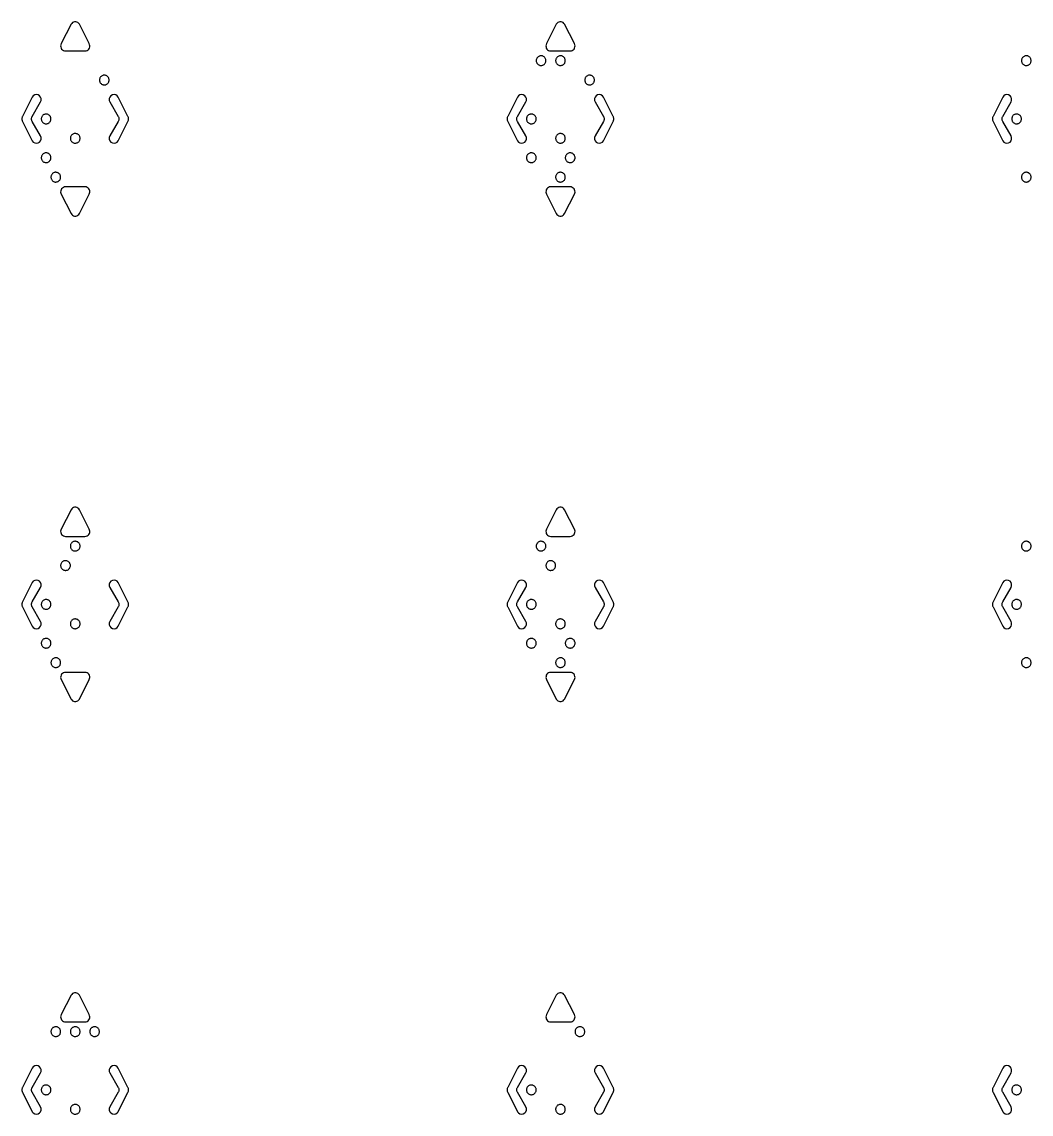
# Model space of a CAD drawing. Header units: metres. Extents: x 45 to 505, y 40 to 510.
# Drawn here: x 294.5 to 398.5, y 397.5 to 510 of the extents above; entities that cross this region are included whole.
import ezdxf

# ---------------------------------------------------------------- set-up
doc = ezdxf.new("R2010")
doc.units = ezdxf.units.M

msp = doc.modelspace()

# ---------------------------------------------------------------- linework, layer by layer
for points in [[(300.43, 509.75), (300.36, 509.84), (300.27, 509.92), (300.17, 509.97), (300.06, 510), (299.94, 510), (299.83, 509.97), (299.73, 509.92), (299.64, 509.84), (299.57, 509.75), (298.57, 507.75), (298.52, 507.64), (298.5, 507.53), (298.51, 507.41), (298.54, 507.3), (298.6, 507.2), (298.68, 507.12), (298.78, 507.05), (298.88, 507.01), (299, 507), (301, 507), (301.12, 507.01), (301.22, 507.05), (301.32, 507.12), (301.4, 507.2), (301.46, 507.3), (301.49, 507.41), (301.5, 507.53), (301.48, 507.64), (301.43, 507.75)], [(350.43, 509.75), (350.36, 509.84), (350.27, 509.92), (350.17, 509.97), (350.06, 510), (349.94, 510), (349.83, 509.97), (349.73, 509.92), (349.64, 509.84), (349.57, 509.75), (348.57, 507.75), (348.52, 507.64), (348.5, 507.53), (348.51, 507.41), (348.54, 507.3), (348.6, 507.2), (348.68, 507.12), (348.78, 507.05), (348.88, 507.01), (349, 507), (351, 507), (351.12, 507.01), (351.22, 507.05), (351.32, 507.12), (351.4, 507.2), (351.46, 507.3), (351.49, 507.41), (351.5, 507.53), (351.48, 507.64), (351.43, 507.75)], [(348.5, 506), (348.5, 506.06), (348.48, 506.13), (348.46, 506.19), (348.44, 506.25), (348.4, 506.3), (348.36, 506.35), (348.31, 506.39), (348.26, 506.43), (348.2, 506.46), (348.14, 506.48), (348.08, 506.49), (348.02, 506.5), (347.95, 506.5), (347.89, 506.49), (347.83, 506.47), (347.77, 506.44), (347.71, 506.41), (347.66, 506.37), (347.62, 506.32), (347.58, 506.27), (347.55, 506.22), (347.53, 506.16), (347.51, 506.1), (347.5, 506.03), (347.5, 505.97), (347.51, 505.9), (347.53, 505.84), (347.55, 505.78), (347.58, 505.73), (347.62, 505.68), (347.66, 505.63), (347.71, 505.59), (347.77, 505.56), (347.83, 505.53), (347.89, 505.51), (347.95, 505.5), (348.02, 505.5), (348.08, 505.51), (348.14, 505.52), (348.2, 505.54), (348.26, 505.57), (348.31, 505.61), (348.36, 505.65), (348.4, 505.7), (348.44, 505.75), (348.46, 505.81), (348.48, 505.87), (348.5, 505.94), (348.5, 506)], [(350.5, 506), (350.5, 506.06), (350.48, 506.13), (350.46, 506.19), (350.44, 506.25), (350.4, 506.3), (350.36, 506.35), (350.31, 506.39), (350.26, 506.43), (350.2, 506.46), (350.14, 506.48), (350.08, 506.49), (350.02, 506.5), (349.95, 506.5), (349.89, 506.49), (349.83, 506.47), (349.77, 506.44), (349.71, 506.41), (349.66, 506.37), (349.62, 506.32), (349.58, 506.27), (349.55, 506.22), (349.53, 506.16), (349.51, 506.1), (349.5, 506.03), (349.5, 505.97), (349.51, 505.9), (349.53, 505.84), (349.55, 505.78), (349.58, 505.73), (349.62, 505.68), (349.66, 505.63), (349.71, 505.59), (349.77, 505.56), (349.83, 505.53), (349.89, 505.51), (349.95, 505.5), (350.02, 505.5), (350.08, 505.51), (350.14, 505.52), (350.2, 505.54), (350.26, 505.57), (350.31, 505.61), (350.36, 505.65), (350.4, 505.7), (350.44, 505.75), (350.46, 505.81), (350.48, 505.87), (350.5, 505.94), (350.5, 506)], [(398.5, 506), (398.5, 506.06), (398.48, 506.13), (398.46, 506.19), (398.44, 506.25), (398.4, 506.3), (398.36, 506.35), (398.31, 506.39), (398.26, 506.43), (398.2, 506.46), (398.14, 506.48), (398.08, 506.49), (398.02, 506.5), (397.95, 506.5), (397.89, 506.49), (397.83, 506.47), (397.77, 506.44), (397.71, 506.41), (397.66, 506.37), (397.62, 506.32), (397.58, 506.27), (397.55, 506.22), (397.53, 506.16), (397.51, 506.1), (397.5, 506.03), (397.5, 505.97), (397.51, 505.9), (397.53, 505.84), (397.55, 505.78), (397.58, 505.73), (397.62, 505.68), (397.66, 505.63), (397.71, 505.59), (397.77, 505.56), (397.83, 505.53), (397.89, 505.51), (397.95, 505.5), (398.02, 505.5), (398.08, 505.51), (398.14, 505.52), (398.2, 505.54), (398.26, 505.57), (398.31, 505.61), (398.36, 505.65), (398.4, 505.7), (398.44, 505.75), (398.46, 505.81), (398.48, 505.87), (398.5, 505.94), (398.5, 506)], [(303.5, 504), (303.5, 504.06), (303.48, 504.13), (303.46, 504.19), (303.44, 504.25), (303.4, 504.3), (303.36, 504.35), (303.31, 504.39), (303.26, 504.43), (303.2, 504.46), (303.14, 504.48), (303.08, 504.49), (303.02, 504.5), (302.95, 504.5), (302.89, 504.49), (302.83, 504.47), (302.77, 504.44), (302.71, 504.41), (302.66, 504.37), (302.62, 504.32), (302.58, 504.27), (302.55, 504.22), (302.53, 504.16), (302.51, 504.1), (302.5, 504.03), (302.5, 503.97), (302.51, 503.9), (302.53, 503.84), (302.55, 503.78), (302.58, 503.73), (302.62, 503.68), (302.66, 503.63), (302.71, 503.59), (302.77, 503.56), (302.83, 503.53), (302.89, 503.51), (302.95, 503.5), (303.02, 503.5), (303.08, 503.51), (303.14, 503.52), (303.2, 503.54), (303.26, 503.57), (303.31, 503.61), (303.36, 503.65), (303.4, 503.7), (303.44, 503.75), (303.46, 503.81), (303.48, 503.87), (303.5, 503.94), (303.5, 504)], [(353.5, 504), (353.5, 504.06), (353.48, 504.13), (353.46, 504.19), (353.44, 504.25), (353.4, 504.3), (353.36, 504.35), (353.31, 504.39), (353.26, 504.43), (353.2, 504.46), (353.14, 504.48), (353.08, 504.49), (353.02, 504.5), (352.95, 504.5), (352.89, 504.49), (352.83, 504.47), (352.77, 504.44), (352.71, 504.41), (352.66, 504.37), (352.62, 504.32), (352.58, 504.27), (352.55, 504.22), (352.53, 504.16), (352.51, 504.1), (352.5, 504.03), (352.5, 503.97), (352.51, 503.9), (352.53, 503.84), (352.55, 503.78), (352.58, 503.73), (352.62, 503.68), (352.66, 503.63), (352.71, 503.59), (352.77, 503.56), (352.83, 503.53), (352.89, 503.51), (352.95, 503.5), (353.02, 503.5), (353.08, 503.51), (353.14, 503.52), (353.2, 503.54), (353.26, 503.57), (353.31, 503.61), (353.36, 503.65), (353.4, 503.7), (353.44, 503.75), (353.46, 503.81), (353.48, 503.87), (353.5, 503.94), (353.5, 504)], [(294.57, 500.25), (294.54, 500.2), (294.52, 500.14), (294.51, 500.09), (294.5, 500.03), (294.5, 499.97), (294.51, 499.91), (294.52, 499.86), (294.54, 499.8), (294.57, 499.75), (295.57, 497.75), (295.68, 497.62), (295.83, 497.53), (296, 497.5), (296.17, 497.53), (296.32, 497.62), (296.43, 497.75), (296.49, 497.91), (296.49, 498.09), (296.43, 498.25), (295.57, 499.75), (295.54, 499.8), (295.52, 499.86), (295.51, 499.91), (295.5, 499.97), (295.5, 500.03), (295.51, 500.09), (295.52, 500.14), (295.54, 500.2), (295.57, 500.25), (296.43, 501.75), (296.49, 501.91), (296.49, 502.09), (296.43, 502.25), (296.32, 502.38), (296.17, 502.47), (296, 502.5), (295.83, 502.47), (295.68, 502.38), (295.57, 502.25)], [(305.43, 499.75), (305.46, 499.8), (305.48, 499.86), (305.49, 499.91), (305.5, 499.97), (305.5, 500.03), (305.49, 500.09), (305.48, 500.14), (305.46, 500.2), (305.43, 500.25), (304.43, 502.25), (304.32, 502.38), (304.17, 502.47), (304, 502.5), (303.83, 502.47), (303.68, 502.38), (303.57, 502.25), (303.51, 502.09), (303.51, 501.91), (303.57, 501.75), (304.43, 500.25), (304.46, 500.2), (304.48, 500.14), (304.49, 500.09), (304.5, 500.03), (304.5, 499.97), (304.49, 499.91), (304.48, 499.86), (304.46, 499.8), (304.43, 499.75), (303.57, 498.25), (303.51, 498.09), (303.51, 497.91), (303.57, 497.75), (303.68, 497.62), (303.83, 497.53), (304, 497.5), (304.17, 497.53), (304.32, 497.62), (304.43, 497.75)], [(344.57, 500.25), (344.54, 500.2), (344.52, 500.14), (344.51, 500.09), (344.5, 500.03), (344.5, 499.97), (344.51, 499.91), (344.52, 499.86), (344.54, 499.8), (344.57, 499.75), (345.57, 497.75), (345.68, 497.62), (345.83, 497.53), (346, 497.5), (346.17, 497.53), (346.32, 497.62), (346.43, 497.75), (346.49, 497.91), (346.49, 498.09), (346.43, 498.25), (345.57, 499.75), (345.54, 499.8), (345.52, 499.86), (345.51, 499.91), (345.5, 499.97), (345.5, 500.03), (345.51, 500.09), (345.52, 500.14), (345.54, 500.2), (345.57, 500.25), (346.43, 501.75), (346.49, 501.91), (346.49, 502.09), (346.43, 502.25), (346.32, 502.38), (346.17, 502.47), (346, 502.5), (345.83, 502.47), (345.68, 502.38), (345.57, 502.25)], [(355.43, 499.75), (355.46, 499.8), (355.48, 499.86), (355.49, 499.91), (355.5, 499.97), (355.5, 500.03), (355.49, 500.09), (355.48, 500.14), (355.46, 500.2), (355.43, 500.25), (354.43, 502.25), (354.32, 502.38), (354.17, 502.47), (354, 502.5), (353.83, 502.47), (353.68, 502.38), (353.57, 502.25), (353.51, 502.09), (353.51, 501.91), (353.57, 501.75), (354.43, 500.25), (354.46, 500.2), (354.48, 500.14), (354.49, 500.09), (354.5, 500.03), (354.5, 499.97), (354.49, 499.91), (354.48, 499.86), (354.46, 499.8), (354.43, 499.75), (353.57, 498.25), (353.51, 498.09), (353.51, 497.91), (353.57, 497.75), (353.68, 497.62), (353.83, 497.53), (354, 497.5), (354.17, 497.53), (354.32, 497.62), (354.43, 497.75)], [(394.57, 500.25), (394.54, 500.2), (394.52, 500.14), (394.51, 500.09), (394.5, 500.03), (394.5, 499.97), (394.51, 499.91), (394.52, 499.86), (394.54, 499.8), (394.57, 499.75), (395.57, 497.75), (395.68, 497.62), (395.83, 497.53), (396, 497.5), (396.17, 497.53), (396.32, 497.62), (396.43, 497.75), (396.49, 497.91), (396.49, 498.09), (396.43, 498.25), (395.57, 499.75), (395.54, 499.8), (395.52, 499.86), (395.51, 499.91), (395.5, 499.97), (395.5, 500.03), (395.51, 500.09), (395.52, 500.14), (395.54, 500.2), (395.57, 500.25), (396.43, 501.75), (396.49, 501.91), (396.49, 502.09), (396.43, 502.25), (396.32, 502.38), (396.17, 502.47), (396, 502.5), (395.83, 502.47), (395.68, 502.38), (395.57, 502.25)], [(297.5, 500), (297.5, 500.06), (297.48, 500.13), (297.46, 500.19), (297.44, 500.25), (297.4, 500.3), (297.36, 500.35), (297.31, 500.39), (297.26, 500.43), (297.2, 500.46), (297.14, 500.48), (297.08, 500.49), (297.02, 500.5), (296.95, 500.5), (296.89, 500.49), (296.83, 500.47), (296.77, 500.44), (296.71, 500.41), (296.66, 500.37), (296.62, 500.32), (296.58, 500.27), (296.55, 500.22), (296.53, 500.16), (296.51, 500.1), (296.5, 500.03), (296.5, 499.97), (296.51, 499.9), (296.53, 499.84), (296.55, 499.78), (296.58, 499.73), (296.62, 499.68), (296.66, 499.63), (296.71, 499.59), (296.77, 499.56), (296.83, 499.53), (296.89, 499.51), (296.95, 499.5), (297.02, 499.5), (297.08, 499.51), (297.14, 499.52), (297.2, 499.54), (297.26, 499.57), (297.31, 499.61), (297.36, 499.65), (297.4, 499.7), (297.44, 499.75), (297.46, 499.81), (297.48, 499.87), (297.5, 499.94), (297.5, 500)], [(347.5, 500), (347.5, 500.06), (347.48, 500.13), (347.46, 500.19), (347.44, 500.25), (347.4, 500.3), (347.36, 500.35), (347.31, 500.39), (347.26, 500.43), (347.2, 500.46), (347.14, 500.48), (347.08, 500.49), (347.02, 500.5), (346.95, 500.5), (346.89, 500.49), (346.83, 500.47), (346.77, 500.44), (346.71, 500.41), (346.66, 500.37), (346.62, 500.32), (346.58, 500.27), (346.55, 500.22), (346.53, 500.16), (346.51, 500.1), (346.5, 500.03), (346.5, 499.97), (346.51, 499.9), (346.53, 499.84), (346.55, 499.78), (346.58, 499.73), (346.62, 499.68), (346.66, 499.63), (346.71, 499.59), (346.77, 499.56), (346.83, 499.53), (346.89, 499.51), (346.95, 499.5), (347.02, 499.5), (347.08, 499.51), (347.14, 499.52), (347.2, 499.54), (347.26, 499.57), (347.31, 499.61), (347.36, 499.65), (347.4, 499.7), (347.44, 499.75), (347.46, 499.81), (347.48, 499.87), (347.5, 499.94), (347.5, 500)], [(397.5, 500), (397.5, 500.06), (397.48, 500.13), (397.46, 500.19), (397.44, 500.25), (397.4, 500.3), (397.36, 500.35), (397.31, 500.39), (397.26, 500.43), (397.2, 500.46), (397.14, 500.48), (397.08, 500.49), (397.02, 500.5), (396.95, 500.5), (396.89, 500.49), (396.83, 500.47), (396.77, 500.44), (396.71, 500.41), (396.66, 500.37), (396.62, 500.32), (396.58, 500.27), (396.55, 500.22), (396.53, 500.16), (396.51, 500.1), (396.5, 500.03), (396.5, 499.97), (396.51, 499.9), (396.53, 499.84), (396.55, 499.78), (396.58, 499.73), (396.62, 499.68), (396.66, 499.63), (396.71, 499.59), (396.77, 499.56), (396.83, 499.53), (396.89, 499.51), (396.95, 499.5), (397.02, 499.5), (397.08, 499.51), (397.14, 499.52), (397.2, 499.54), (397.26, 499.57), (397.31, 499.61), (397.36, 499.65), (397.4, 499.7), (397.44, 499.75), (397.46, 499.81), (397.48, 499.87), (397.5, 499.94), (397.5, 500)], [(300.5, 498), (300.5, 498.06), (300.48, 498.13), (300.46, 498.19), (300.44, 498.25), (300.4, 498.3), (300.36, 498.35), (300.31, 498.39), (300.26, 498.43), (300.2, 498.46), (300.14, 498.48), (300.08, 498.49), (300.02, 498.5), (299.95, 498.5), (299.89, 498.49), (299.83, 498.47), (299.77, 498.44), (299.71, 498.41), (299.66, 498.37), (299.62, 498.32), (299.58, 498.27), (299.55, 498.22), (299.53, 498.16), (299.51, 498.1), (299.5, 498.03), (299.5, 497.97), (299.51, 497.9), (299.53, 497.84), (299.55, 497.78), (299.58, 497.73), (299.62, 497.68), (299.66, 497.63), (299.71, 497.59), (299.77, 497.56), (299.83, 497.53), (299.89, 497.51), (299.95, 497.5), (300.02, 497.5), (300.08, 497.51), (300.14, 497.52), (300.2, 497.54), (300.26, 497.57), (300.31, 497.61), (300.36, 497.65), (300.4, 497.7), (300.44, 497.75), (300.46, 497.81), (300.48, 497.87), (300.5, 497.94), (300.5, 498)], [(350.5, 498), (350.5, 498.06), (350.48, 498.13), (350.46, 498.19), (350.44, 498.25), (350.4, 498.3), (350.36, 498.35), (350.31, 498.39), (350.26, 498.43), (350.2, 498.46), (350.14, 498.48), (350.08, 498.49), (350.02, 498.5), (349.95, 498.5), (349.89, 498.49), (349.83, 498.47), (349.77, 498.44), (349.71, 498.41), (349.66, 498.37), (349.62, 498.32), (349.58, 498.27), (349.55, 498.22), (349.53, 498.16), (349.51, 498.1), (349.5, 498.03), (349.5, 497.97), (349.51, 497.9), (349.53, 497.84), (349.55, 497.78), (349.58, 497.73), (349.62, 497.68), (349.66, 497.63), (349.71, 497.59), (349.77, 497.56), (349.83, 497.53), (349.89, 497.51), (349.95, 497.5), (350.02, 497.5), (350.08, 497.51), (350.14, 497.52), (350.2, 497.54), (350.26, 497.57), (350.31, 497.61), (350.36, 497.65), (350.4, 497.7), (350.44, 497.75), (350.46, 497.81), (350.48, 497.87), (350.5, 497.94), (350.5, 498)], [(297.5, 496), (297.5, 496.06), (297.48, 496.13), (297.46, 496.19), (297.44, 496.25), (297.4, 496.3), (297.36, 496.35), (297.31, 496.39), (297.26, 496.43), (297.2, 496.46), (297.14, 496.48), (297.08, 496.49), (297.02, 496.5), (296.95, 496.5), (296.89, 496.49), (296.83, 496.47), (296.77, 496.44), (296.71, 496.41), (296.66, 496.37), (296.62, 496.32), (296.58, 496.27), (296.55, 496.22), (296.53, 496.16), (296.51, 496.1), (296.5, 496.03), (296.5, 495.97), (296.51, 495.9), (296.53, 495.84), (296.55, 495.78), (296.58, 495.73), (296.62, 495.68), (296.66, 495.63), (296.71, 495.59), (296.77, 495.56), (296.83, 495.53), (296.89, 495.51), (296.95, 495.5), (297.02, 495.5), (297.08, 495.51), (297.14, 495.52), (297.2, 495.54), (297.26, 495.57), (297.31, 495.61), (297.36, 495.65), (297.4, 495.7), (297.44, 495.75), (297.46, 495.81), (297.48, 495.87), (297.5, 495.94), (297.5, 496)], [(347.5, 496), (347.5, 496.06), (347.48, 496.13), (347.46, 496.19), (347.44, 496.25), (347.4, 496.3), (347.36, 496.35), (347.31, 496.39), (347.26, 496.43), (347.2, 496.46), (347.14, 496.48), (347.08, 496.49), (347.02, 496.5), (346.95, 496.5), (346.89, 496.49), (346.83, 496.47), (346.77, 496.44), (346.71, 496.41), (346.66, 496.37), (346.62, 496.32), (346.58, 496.27), (346.55, 496.22), (346.53, 496.16), (346.51, 496.1), (346.5, 496.03), (346.5, 495.97), (346.51, 495.9), (346.53, 495.84), (346.55, 495.78), (346.58, 495.73), (346.62, 495.68), (346.66, 495.63), (346.71, 495.59), (346.77, 495.56), (346.83, 495.53), (346.89, 495.51), (346.95, 495.5), (347.02, 495.5), (347.08, 495.51), (347.14, 495.52), (347.2, 495.54), (347.26, 495.57), (347.31, 495.61), (347.36, 495.65), (347.4, 495.7), (347.44, 495.75), (347.46, 495.81), (347.48, 495.87), (347.5, 495.94), (347.5, 496)], [(351.5, 496), (351.5, 496.06), (351.48, 496.13), (351.46, 496.19), (351.44, 496.25), (351.4, 496.3), (351.36, 496.35), (351.31, 496.39), (351.26, 496.43), (351.2, 496.46), (351.14, 496.48), (351.08, 496.49), (351.02, 496.5), (350.95, 496.5), (350.89, 496.49), (350.83, 496.47), (350.77, 496.44), (350.71, 496.41), (350.66, 496.37), (350.62, 496.32), (350.58, 496.27), (350.55, 496.22), (350.53, 496.16), (350.51, 496.1), (350.5, 496.03), (350.5, 495.97), (350.51, 495.9), (350.53, 495.84), (350.55, 495.78), (350.58, 495.73), (350.62, 495.68), (350.66, 495.63), (350.71, 495.59), (350.77, 495.56), (350.83, 495.53), (350.89, 495.51), (350.95, 495.5), (351.02, 495.5), (351.08, 495.51), (351.14, 495.52), (351.2, 495.54), (351.26, 495.57), (351.31, 495.61), (351.36, 495.65), (351.4, 495.7), (351.44, 495.75), (351.46, 495.81), (351.48, 495.87), (351.5, 495.94), (351.5, 496)], [(298.5, 494), (298.5, 494.06), (298.48, 494.13), (298.46, 494.19), (298.44, 494.25), (298.4, 494.3), (298.36, 494.35), (298.31, 494.39), (298.26, 494.43), (298.2, 494.46), (298.14, 494.48), (298.08, 494.49), (298.02, 494.5), (297.95, 494.5), (297.89, 494.49), (297.83, 494.47), (297.77, 494.44), (297.71, 494.41), (297.66, 494.37), (297.62, 494.32), (297.58, 494.27), (297.55, 494.22), (297.53, 494.16), (297.51, 494.1), (297.5, 494.03), (297.5, 493.97), (297.51, 493.9), (297.53, 493.84), (297.55, 493.78), (297.58, 493.73), (297.62, 493.68), (297.66, 493.63), (297.71, 493.59), (297.77, 493.56), (297.83, 493.53), (297.89, 493.51), (297.95, 493.5), (298.02, 493.5), (298.08, 493.51), (298.14, 493.52), (298.2, 493.54), (298.26, 493.57), (298.31, 493.61), (298.36, 493.65), (298.4, 493.7), (298.44, 493.75), (298.46, 493.81), (298.48, 493.87), (298.5, 493.94), (298.5, 494)], [(350.5, 494), (350.5, 494.06), (350.48, 494.13), (350.46, 494.19), (350.44, 494.25), (350.4, 494.3), (350.36, 494.35), (350.31, 494.39), (350.26, 494.43), (350.2, 494.46), (350.14, 494.48), (350.08, 494.49), (350.02, 494.5), (349.95, 494.5), (349.89, 494.49), (349.83, 494.47), (349.77, 494.44), (349.71, 494.41), (349.66, 494.37), (349.62, 494.32), (349.58, 494.27), (349.55, 494.22), (349.53, 494.16), (349.51, 494.1), (349.5, 494.03), (349.5, 493.97), (349.51, 493.9), (349.53, 493.84), (349.55, 493.78), (349.58, 493.73), (349.62, 493.68), (349.66, 493.63), (349.71, 493.59), (349.77, 493.56), (349.83, 493.53), (349.89, 493.51), (349.95, 493.5), (350.02, 493.5), (350.08, 493.51), (350.14, 493.52), (350.2, 493.54), (350.26, 493.57), (350.31, 493.61), (350.36, 493.65), (350.4, 493.7), (350.44, 493.75), (350.46, 493.81), (350.48, 493.87), (350.5, 493.94), (350.5, 494)], [(398.5, 494), (398.5, 494.06), (398.48, 494.13), (398.46, 494.19), (398.44, 494.25), (398.4, 494.3), (398.36, 494.35), (398.31, 494.39), (398.26, 494.43), (398.2, 494.46), (398.14, 494.48), (398.08, 494.49), (398.02, 494.5), (397.95, 494.5), (397.89, 494.49), (397.83, 494.47), (397.77, 494.44), (397.71, 494.41), (397.66, 494.37), (397.62, 494.32), (397.58, 494.27), (397.55, 494.22), (397.53, 494.16), (397.51, 494.1), (397.5, 494.03), (397.5, 493.97), (397.51, 493.9), (397.53, 493.84), (397.55, 493.78), (397.58, 493.73), (397.62, 493.68), (397.66, 493.63), (397.71, 493.59), (397.77, 493.56), (397.83, 493.53), (397.89, 493.51), (397.95, 493.5), (398.02, 493.5), (398.08, 493.51), (398.14, 493.52), (398.2, 493.54), (398.26, 493.57), (398.31, 493.61), (398.36, 493.65), (398.4, 493.7), (398.44, 493.75), (398.46, 493.81), (398.48, 493.87), (398.5, 493.94), (398.5, 494)], [(299.57, 490.25), (299.64, 490.16), (299.73, 490.08), (299.83, 490.03), (299.94, 490), (300.06, 490), (300.17, 490.03), (300.27, 490.08), (300.36, 490.16), (300.43, 490.25), (301.43, 492.25), (301.48, 492.36), (301.5, 492.47), (301.49, 492.59), (301.46, 492.7), (301.4, 492.8), (301.32, 492.88), (301.22, 492.95), (301.12, 492.99), (301, 493), (299, 493), (298.88, 492.99), (298.78, 492.95), (298.68, 492.88), (298.6, 492.8), (298.54, 492.7), (298.51, 492.59), (298.5, 492.47), (298.52, 492.36), (298.57, 492.25)], [(349.57, 490.25), (349.64, 490.16), (349.73, 490.08), (349.83, 490.03), (349.94, 490), (350.06, 490), (350.17, 490.03), (350.27, 490.08), (350.36, 490.16), (350.43, 490.25), (351.43, 492.25), (351.48, 492.36), (351.5, 492.47), (351.49, 492.59), (351.46, 492.7), (351.4, 492.8), (351.32, 492.88), (351.22, 492.95), (351.12, 492.99), (351, 493), (349, 493), (348.88, 492.99), (348.78, 492.95), (348.68, 492.88), (348.6, 492.8), (348.54, 492.7), (348.51, 492.59), (348.5, 492.47), (348.52, 492.36), (348.57, 492.25)], [(300.43, 459.75), (300.36, 459.84), (300.27, 459.92), (300.17, 459.97), (300.06, 460), (299.94, 460), (299.83, 459.97), (299.73, 459.92), (299.64, 459.84), (299.57, 459.75), (298.57, 457.75), (298.52, 457.64), (298.5, 457.53), (298.51, 457.41), (298.54, 457.3), (298.6, 457.2), (298.68, 457.12), (298.78, 457.05), (298.88, 457.01), (299, 457), (301, 457), (301.12, 457.01), (301.22, 457.05), (301.32, 457.12), (301.4, 457.2), (301.46, 457.3), (301.49, 457.41), (301.5, 457.53), (301.48, 457.64), (301.43, 457.75)], [(350.43, 459.75), (350.36, 459.84), (350.27, 459.92), (350.17, 459.97), (350.06, 460), (349.94, 460), (349.83, 459.97), (349.73, 459.92), (349.64, 459.84), (349.57, 459.75), (348.57, 457.75), (348.52, 457.64), (348.5, 457.53), (348.51, 457.41), (348.54, 457.3), (348.6, 457.2), (348.68, 457.12), (348.78, 457.05), (348.88, 457.01), (349, 457), (351, 457), (351.12, 457.01), (351.22, 457.05), (351.32, 457.12), (351.4, 457.2), (351.46, 457.3), (351.49, 457.41), (351.5, 457.53), (351.48, 457.64), (351.43, 457.75)], [(300.5, 456), (300.5, 456.06), (300.48, 456.13), (300.46, 456.19), (300.44, 456.25), (300.4, 456.3), (300.36, 456.35), (300.31, 456.39), (300.26, 456.43), (300.2, 456.46), (300.14, 456.48), (300.08, 456.49), (300.02, 456.5), (299.95, 456.5), (299.89, 456.49), (299.83, 456.47), (299.77, 456.44), (299.71, 456.41), (299.66, 456.37), (299.62, 456.32), (299.58, 456.27), (299.55, 456.22), (299.53, 456.16), (299.51, 456.1), (299.5, 456.03), (299.5, 455.97), (299.51, 455.9), (299.53, 455.84), (299.55, 455.78), (299.58, 455.73), (299.62, 455.68), (299.66, 455.63), (299.71, 455.59), (299.77, 455.56), (299.83, 455.53), (299.89, 455.51), (299.95, 455.5), (300.02, 455.5), (300.08, 455.51), (300.14, 455.52), (300.2, 455.54), (300.26, 455.57), (300.31, 455.61), (300.36, 455.65), (300.4, 455.7), (300.44, 455.75), (300.46, 455.81), (300.48, 455.87), (300.5, 455.94), (300.5, 456)], [(348.5, 456), (348.5, 456.06), (348.48, 456.13), (348.46, 456.19), (348.44, 456.25), (348.4, 456.3), (348.36, 456.35), (348.31, 456.39), (348.26, 456.43), (348.2, 456.46), (348.14, 456.48), (348.08, 456.49), (348.02, 456.5), (347.95, 456.5), (347.89, 456.49), (347.83, 456.47), (347.77, 456.44), (347.71, 456.41), (347.66, 456.37), (347.62, 456.32), (347.58, 456.27), (347.55, 456.22), (347.53, 456.16), (347.51, 456.1), (347.5, 456.03), (347.5, 455.97), (347.51, 455.9), (347.53, 455.84), (347.55, 455.78), (347.58, 455.73), (347.62, 455.68), (347.66, 455.63), (347.71, 455.59), (347.77, 455.56), (347.83, 455.53), (347.89, 455.51), (347.95, 455.5), (348.02, 455.5), (348.08, 455.51), (348.14, 455.52), (348.2, 455.54), (348.26, 455.57), (348.31, 455.61), (348.36, 455.65), (348.4, 455.7), (348.44, 455.75), (348.46, 455.81), (348.48, 455.87), (348.5, 455.94), (348.5, 456)], [(398.5, 456), (398.5, 456.06), (398.48, 456.13), (398.46, 456.19), (398.44, 456.25), (398.4, 456.3), (398.36, 456.35), (398.31, 456.39), (398.26, 456.43), (398.2, 456.46), (398.14, 456.48), (398.08, 456.49), (398.02, 456.5), (397.95, 456.5), (397.89, 456.49), (397.83, 456.47), (397.77, 456.44), (397.71, 456.41), (397.66, 456.37), (397.62, 456.32), (397.58, 456.27), (397.55, 456.22), (397.53, 456.16), (397.51, 456.1), (397.5, 456.03), (397.5, 455.97), (397.51, 455.9), (397.53, 455.84), (397.55, 455.78), (397.58, 455.73), (397.62, 455.68), (397.66, 455.63), (397.71, 455.59), (397.77, 455.56), (397.83, 455.53), (397.89, 455.51), (397.95, 455.5), (398.02, 455.5), (398.08, 455.51), (398.14, 455.52), (398.2, 455.54), (398.26, 455.57), (398.31, 455.61), (398.36, 455.65), (398.4, 455.7), (398.44, 455.75), (398.46, 455.81), (398.48, 455.87), (398.5, 455.94), (398.5, 456)], [(299.5, 454), (299.5, 454.06), (299.48, 454.13), (299.46, 454.19), (299.44, 454.25), (299.4, 454.3), (299.36, 454.35), (299.31, 454.39), (299.26, 454.43), (299.2, 454.46), (299.14, 454.48), (299.08, 454.49), (299.02, 454.5), (298.95, 454.5), (298.89, 454.49), (298.83, 454.47), (298.77, 454.44), (298.71, 454.41), (298.66, 454.37), (298.62, 454.32), (298.58, 454.27), (298.55, 454.22), (298.53, 454.16), (298.51, 454.1), (298.5, 454.03), (298.5, 453.97), (298.51, 453.9), (298.53, 453.84), (298.55, 453.78), (298.58, 453.73), (298.62, 453.68), (298.66, 453.63), (298.71, 453.59), (298.77, 453.56), (298.83, 453.53), (298.89, 453.51), (298.95, 453.5), (299.02, 453.5), (299.08, 453.51), (299.14, 453.52), (299.2, 453.54), (299.26, 453.57), (299.31, 453.61), (299.36, 453.65), (299.4, 453.7), (299.44, 453.75), (299.46, 453.81), (299.48, 453.87), (299.5, 453.94), (299.5, 454)], [(349.5, 454), (349.5, 454.06), (349.48, 454.13), (349.46, 454.19), (349.44, 454.25), (349.4, 454.3), (349.36, 454.35), (349.31, 454.39), (349.26, 454.43), (349.2, 454.46), (349.14, 454.48), (349.08, 454.49), (349.02, 454.5), (348.95, 454.5), (348.89, 454.49), (348.83, 454.47), (348.77, 454.44), (348.71, 454.41), (348.66, 454.37), (348.62, 454.32), (348.58, 454.27), (348.55, 454.22), (348.53, 454.16), (348.51, 454.1), (348.5, 454.03), (348.5, 453.97), (348.51, 453.9), (348.53, 453.84), (348.55, 453.78), (348.58, 453.73), (348.62, 453.68), (348.66, 453.63), (348.71, 453.59), (348.77, 453.56), (348.83, 453.53), (348.89, 453.51), (348.95, 453.5), (349.02, 453.5), (349.08, 453.51), (349.14, 453.52), (349.2, 453.54), (349.26, 453.57), (349.31, 453.61), (349.36, 453.65), (349.4, 453.7), (349.44, 453.75), (349.46, 453.81), (349.48, 453.87), (349.5, 453.94), (349.5, 454)], [(294.57, 450.25), (294.54, 450.2), (294.52, 450.14), (294.51, 450.09), (294.5, 450.03), (294.5, 449.97), (294.51, 449.91), (294.52, 449.86), (294.54, 449.8), (294.57, 449.75), (295.57, 447.75), (295.68, 447.62), (295.83, 447.53), (296, 447.5), (296.17, 447.53), (296.32, 447.62), (296.43, 447.75), (296.49, 447.91), (296.49, 448.09), (296.43, 448.25), (295.57, 449.75), (295.54, 449.8), (295.52, 449.86), (295.51, 449.91), (295.5, 449.97), (295.5, 450.03), (295.51, 450.09), (295.52, 450.14), (295.54, 450.2), (295.57, 450.25), (296.43, 451.75), (296.49, 451.91), (296.49, 452.09), (296.43, 452.25), (296.32, 452.38), (296.17, 452.47), (296, 452.5), (295.83, 452.47), (295.68, 452.38), (295.57, 452.25)], [(305.43, 449.75), (305.46, 449.8), (305.48, 449.86), (305.49, 449.91), (305.5, 449.97), (305.5, 450.03), (305.49, 450.09), (305.48, 450.14), (305.46, 450.2), (305.43, 450.25), (304.43, 452.25), (304.32, 452.38), (304.17, 452.47), (304, 452.5), (303.83, 452.47), (303.68, 452.38), (303.57, 452.25), (303.51, 452.09), (303.51, 451.91), (303.57, 451.75), (304.43, 450.25), (304.46, 450.2), (304.48, 450.14), (304.49, 450.09), (304.5, 450.03), (304.5, 449.97), (304.49, 449.91), (304.48, 449.86), (304.46, 449.8), (304.43, 449.75), (303.57, 448.25), (303.51, 448.09), (303.51, 447.91), (303.57, 447.75), (303.68, 447.62), (303.83, 447.53), (304, 447.5), (304.17, 447.53), (304.32, 447.62), (304.43, 447.75)], [(344.57, 450.25), (344.54, 450.2), (344.52, 450.14), (344.51, 450.09), (344.5, 450.03), (344.5, 449.97), (344.51, 449.91), (344.52, 449.86), (344.54, 449.8), (344.57, 449.75), (345.57, 447.75), (345.68, 447.62), (345.83, 447.53), (346, 447.5), (346.17, 447.53), (346.32, 447.62), (346.43, 447.75), (346.49, 447.91), (346.49, 448.09), (346.43, 448.25), (345.57, 449.75), (345.54, 449.8), (345.52, 449.86), (345.51, 449.91), (345.5, 449.97), (345.5, 450.03), (345.51, 450.09), (345.52, 450.14), (345.54, 450.2), (345.57, 450.25), (346.43, 451.75), (346.49, 451.91), (346.49, 452.09), (346.43, 452.25), (346.32, 452.38), (346.17, 452.47), (346, 452.5), (345.83, 452.47), (345.68, 452.38), (345.57, 452.25)], [(355.43, 449.75), (355.46, 449.8), (355.48, 449.86), (355.49, 449.91), (355.5, 449.97), (355.5, 450.03), (355.49, 450.09), (355.48, 450.14), (355.46, 450.2), (355.43, 450.25), (354.43, 452.25), (354.32, 452.38), (354.17, 452.47), (354, 452.5), (353.83, 452.47), (353.68, 452.38), (353.57, 452.25), (353.51, 452.09), (353.51, 451.91), (353.57, 451.75), (354.43, 450.25), (354.46, 450.2), (354.48, 450.14), (354.49, 450.09), (354.5, 450.03), (354.5, 449.97), (354.49, 449.91), (354.48, 449.86), (354.46, 449.8), (354.43, 449.75), (353.57, 448.25), (353.51, 448.09), (353.51, 447.91), (353.57, 447.75), (353.68, 447.62), (353.83, 447.53), (354, 447.5), (354.17, 447.53), (354.32, 447.62), (354.43, 447.75)], [(394.57, 450.25), (394.54, 450.2), (394.52, 450.14), (394.51, 450.09), (394.5, 450.03), (394.5, 449.97), (394.51, 449.91), (394.52, 449.86), (394.54, 449.8), (394.57, 449.75), (395.57, 447.75), (395.68, 447.62), (395.83, 447.53), (396, 447.5), (396.17, 447.53), (396.32, 447.62), (396.43, 447.75), (396.49, 447.91), (396.49, 448.09), (396.43, 448.25), (395.57, 449.75), (395.54, 449.8), (395.52, 449.86), (395.51, 449.91), (395.5, 449.97), (395.5, 450.03), (395.51, 450.09), (395.52, 450.14), (395.54, 450.2), (395.57, 450.25), (396.43, 451.75), (396.49, 451.91), (396.49, 452.09), (396.43, 452.25), (396.32, 452.38), (396.17, 452.47), (396, 452.5), (395.83, 452.47), (395.68, 452.38), (395.57, 452.25)], [(297.5, 450), (297.5, 450.06), (297.48, 450.13), (297.46, 450.19), (297.44, 450.25), (297.4, 450.3), (297.36, 450.35), (297.31, 450.39), (297.26, 450.43), (297.2, 450.46), (297.14, 450.48), (297.08, 450.49), (297.02, 450.5), (296.95, 450.5), (296.89, 450.49), (296.83, 450.47), (296.77, 450.44), (296.71, 450.41), (296.66, 450.37), (296.62, 450.32), (296.58, 450.27), (296.55, 450.22), (296.53, 450.16), (296.51, 450.1), (296.5, 450.03), (296.5, 449.97), (296.51, 449.9), (296.53, 449.84), (296.55, 449.78), (296.58, 449.73), (296.62, 449.68), (296.66, 449.63), (296.71, 449.59), (296.77, 449.56), (296.83, 449.53), (296.89, 449.51), (296.95, 449.5), (297.02, 449.5), (297.08, 449.51), (297.14, 449.52), (297.2, 449.54), (297.26, 449.57), (297.31, 449.61), (297.36, 449.65), (297.4, 449.7), (297.44, 449.75), (297.46, 449.81), (297.48, 449.87), (297.5, 449.94), (297.5, 450)], [(347.5, 450), (347.5, 450.06), (347.48, 450.13), (347.46, 450.19), (347.44, 450.25), (347.4, 450.3), (347.36, 450.35), (347.31, 450.39), (347.26, 450.43), (347.2, 450.46), (347.14, 450.48), (347.08, 450.49), (347.02, 450.5), (346.95, 450.5), (346.89, 450.49), (346.83, 450.47), (346.77, 450.44), (346.71, 450.41), (346.66, 450.37), (346.62, 450.32), (346.58, 450.27), (346.55, 450.22), (346.53, 450.16), (346.51, 450.1), (346.5, 450.03), (346.5, 449.97), (346.51, 449.9), (346.53, 449.84), (346.55, 449.78), (346.58, 449.73), (346.62, 449.68), (346.66, 449.63), (346.71, 449.59), (346.77, 449.56), (346.83, 449.53), (346.89, 449.51), (346.95, 449.5), (347.02, 449.5), (347.08, 449.51), (347.14, 449.52), (347.2, 449.54), (347.26, 449.57), (347.31, 449.61), (347.36, 449.65), (347.4, 449.7), (347.44, 449.75), (347.46, 449.81), (347.48, 449.87), (347.5, 449.94), (347.5, 450)], [(397.5, 450), (397.5, 450.06), (397.48, 450.13), (397.46, 450.19), (397.44, 450.25), (397.4, 450.3), (397.36, 450.35), (397.31, 450.39), (397.26, 450.43), (397.2, 450.46), (397.14, 450.48), (397.08, 450.49), (397.02, 450.5), (396.95, 450.5), (396.89, 450.49), (396.83, 450.47), (396.77, 450.44), (396.71, 450.41), (396.66, 450.37), (396.62, 450.32), (396.58, 450.27), (396.55, 450.22), (396.53, 450.16), (396.51, 450.1), (396.5, 450.03), (396.5, 449.97), (396.51, 449.9), (396.53, 449.84), (396.55, 449.78), (396.58, 449.73), (396.62, 449.68), (396.66, 449.63), (396.71, 449.59), (396.77, 449.56), (396.83, 449.53), (396.89, 449.51), (396.95, 449.5), (397.02, 449.5), (397.08, 449.51), (397.14, 449.52), (397.2, 449.54), (397.26, 449.57), (397.31, 449.61), (397.36, 449.65), (397.4, 449.7), (397.44, 449.75), (397.46, 449.81), (397.48, 449.87), (397.5, 449.94), (397.5, 450)], [(300.5, 448), (300.5, 448.06), (300.48, 448.13), (300.46, 448.19), (300.44, 448.25), (300.4, 448.3), (300.36, 448.35), (300.31, 448.39), (300.26, 448.43), (300.2, 448.46), (300.14, 448.48), (300.08, 448.49), (300.02, 448.5), (299.95, 448.5), (299.89, 448.49), (299.83, 448.47), (299.77, 448.44), (299.71, 448.41), (299.66, 448.37), (299.62, 448.32), (299.58, 448.27), (299.55, 448.22), (299.53, 448.16), (299.51, 448.1), (299.5, 448.03), (299.5, 447.97), (299.51, 447.9), (299.53, 447.84), (299.55, 447.78), (299.58, 447.73), (299.62, 447.68), (299.66, 447.63), (299.71, 447.59), (299.77, 447.56), (299.83, 447.53), (299.89, 447.51), (299.95, 447.5), (300.02, 447.5), (300.08, 447.51), (300.14, 447.52), (300.2, 447.54), (300.26, 447.57), (300.31, 447.61), (300.36, 447.65), (300.4, 447.7), (300.44, 447.75), (300.46, 447.81), (300.48, 447.87), (300.5, 447.94), (300.5, 448)], [(350.5, 448), (350.5, 448.06), (350.48, 448.13), (350.46, 448.19), (350.44, 448.25), (350.4, 448.3), (350.36, 448.35), (350.31, 448.39), (350.26, 448.43), (350.2, 448.46), (350.14, 448.48), (350.08, 448.49), (350.02, 448.5), (349.95, 448.5), (349.89, 448.49), (349.83, 448.47), (349.77, 448.44), (349.71, 448.41), (349.66, 448.37), (349.62, 448.32), (349.58, 448.27), (349.55, 448.22), (349.53, 448.16), (349.51, 448.1), (349.5, 448.03), (349.5, 447.97), (349.51, 447.9), (349.53, 447.84), (349.55, 447.78), (349.58, 447.73), (349.62, 447.68), (349.66, 447.63), (349.71, 447.59), (349.77, 447.56), (349.83, 447.53), (349.89, 447.51), (349.95, 447.5), (350.02, 447.5), (350.08, 447.51), (350.14, 447.52), (350.2, 447.54), (350.26, 447.57), (350.31, 447.61), (350.36, 447.65), (350.4, 447.7), (350.44, 447.75), (350.46, 447.81), (350.48, 447.87), (350.5, 447.94), (350.5, 448)], [(297.5, 446), (297.5, 446.06), (297.48, 446.13), (297.46, 446.19), (297.44, 446.25), (297.4, 446.3), (297.36, 446.35), (297.31, 446.39), (297.26, 446.43), (297.2, 446.46), (297.14, 446.48), (297.08, 446.49), (297.02, 446.5), (296.95, 446.5), (296.89, 446.49), (296.83, 446.47), (296.77, 446.44), (296.71, 446.41), (296.66, 446.37), (296.62, 446.32), (296.58, 446.27), (296.55, 446.22), (296.53, 446.16), (296.51, 446.1), (296.5, 446.03), (296.5, 445.97), (296.51, 445.9), (296.53, 445.84), (296.55, 445.78), (296.58, 445.73), (296.62, 445.68), (296.66, 445.63), (296.71, 445.59), (296.77, 445.56), (296.83, 445.53), (296.89, 445.51), (296.95, 445.5), (297.02, 445.5), (297.08, 445.51), (297.14, 445.52), (297.2, 445.54), (297.26, 445.57), (297.31, 445.61), (297.36, 445.65), (297.4, 445.7), (297.44, 445.75), (297.46, 445.81), (297.48, 445.87), (297.5, 445.94), (297.5, 446)], [(347.5, 446), (347.5, 446.06), (347.48, 446.13), (347.46, 446.19), (347.44, 446.25), (347.4, 446.3), (347.36, 446.35), (347.31, 446.39), (347.26, 446.43), (347.2, 446.46), (347.14, 446.48), (347.08, 446.49), (347.02, 446.5), (346.95, 446.5), (346.89, 446.49), (346.83, 446.47), (346.77, 446.44), (346.71, 446.41), (346.66, 446.37), (346.62, 446.32), (346.58, 446.27), (346.55, 446.22), (346.53, 446.16), (346.51, 446.1), (346.5, 446.03), (346.5, 445.97), (346.51, 445.9), (346.53, 445.84), (346.55, 445.78), (346.58, 445.73), (346.62, 445.68), (346.66, 445.63), (346.71, 445.59), (346.77, 445.56), (346.83, 445.53), (346.89, 445.51), (346.95, 445.5), (347.02, 445.5), (347.08, 445.51), (347.14, 445.52), (347.2, 445.54), (347.26, 445.57), (347.31, 445.61), (347.36, 445.65), (347.4, 445.7), (347.44, 445.75), (347.46, 445.81), (347.48, 445.87), (347.5, 445.94), (347.5, 446)], [(351.5, 446), (351.5, 446.06), (351.48, 446.13), (351.46, 446.19), (351.44, 446.25), (351.4, 446.3), (351.36, 446.35), (351.31, 446.39), (351.26, 446.43), (351.2, 446.46), (351.14, 446.48), (351.08, 446.49), (351.02, 446.5), (350.95, 446.5), (350.89, 446.49), (350.83, 446.47), (350.77, 446.44), (350.71, 446.41), (350.66, 446.37), (350.62, 446.32), (350.58, 446.27), (350.55, 446.22), (350.53, 446.16), (350.51, 446.1), (350.5, 446.03), (350.5, 445.97), (350.51, 445.9), (350.53, 445.84), (350.55, 445.78), (350.58, 445.73), (350.62, 445.68), (350.66, 445.63), (350.71, 445.59), (350.77, 445.56), (350.83, 445.53), (350.89, 445.51), (350.95, 445.5), (351.02, 445.5), (351.08, 445.51), (351.14, 445.52), (351.2, 445.54), (351.26, 445.57), (351.31, 445.61), (351.36, 445.65), (351.4, 445.7), (351.44, 445.75), (351.46, 445.81), (351.48, 445.87), (351.5, 445.94), (351.5, 446)], [(298.5, 444), (298.5, 444.06), (298.48, 444.13), (298.46, 444.19), (298.44, 444.25), (298.4, 444.3), (298.36, 444.35), (298.31, 444.39), (298.26, 444.43), (298.2, 444.46), (298.14, 444.48), (298.08, 444.49), (298.02, 444.5), (297.95, 444.5), (297.89, 444.49), (297.83, 444.47), (297.77, 444.44), (297.71, 444.41), (297.66, 444.37), (297.62, 444.32), (297.58, 444.27), (297.55, 444.22), (297.53, 444.16), (297.51, 444.1), (297.5, 444.03), (297.5, 443.97), (297.51, 443.9), (297.53, 443.84), (297.55, 443.78), (297.58, 443.73), (297.62, 443.68), (297.66, 443.63), (297.71, 443.59), (297.77, 443.56), (297.83, 443.53), (297.89, 443.51), (297.95, 443.5), (298.02, 443.5), (298.08, 443.51), (298.14, 443.52), (298.2, 443.54), (298.26, 443.57), (298.31, 443.61), (298.36, 443.65), (298.4, 443.7), (298.44, 443.75), (298.46, 443.81), (298.48, 443.87), (298.5, 443.94), (298.5, 444)], [(350.5, 444), (350.5, 444.06), (350.48, 444.13), (350.46, 444.19), (350.44, 444.25), (350.4, 444.3), (350.36, 444.35), (350.31, 444.39), (350.26, 444.43), (350.2, 444.46), (350.14, 444.48), (350.08, 444.49), (350.02, 444.5), (349.95, 444.5), (349.89, 444.49), (349.83, 444.47), (349.77, 444.44), (349.71, 444.41), (349.66, 444.37), (349.62, 444.32), (349.58, 444.27), (349.55, 444.22), (349.53, 444.16), (349.51, 444.1), (349.5, 444.03), (349.5, 443.97), (349.51, 443.9), (349.53, 443.84), (349.55, 443.78), (349.58, 443.73), (349.62, 443.68), (349.66, 443.63), (349.71, 443.59), (349.77, 443.56), (349.83, 443.53), (349.89, 443.51), (349.95, 443.5), (350.02, 443.5), (350.08, 443.51), (350.14, 443.52), (350.2, 443.54), (350.26, 443.57), (350.31, 443.61), (350.36, 443.65), (350.4, 443.7), (350.44, 443.75), (350.46, 443.81), (350.48, 443.87), (350.5, 443.94), (350.5, 444)], [(398.5, 444), (398.5, 444.06), (398.48, 444.13), (398.46, 444.19), (398.44, 444.25), (398.4, 444.3), (398.36, 444.35), (398.31, 444.39), (398.26, 444.43), (398.2, 444.46), (398.14, 444.48), (398.08, 444.49), (398.02, 444.5), (397.95, 444.5), (397.89, 444.49), (397.83, 444.47), (397.77, 444.44), (397.71, 444.41), (397.66, 444.37), (397.62, 444.32), (397.58, 444.27), (397.55, 444.22), (397.53, 444.16), (397.51, 444.1), (397.5, 444.03), (397.5, 443.97), (397.51, 443.9), (397.53, 443.84), (397.55, 443.78), (397.58, 443.73), (397.62, 443.68), (397.66, 443.63), (397.71, 443.59), (397.77, 443.56), (397.83, 443.53), (397.89, 443.51), (397.95, 443.5), (398.02, 443.5), (398.08, 443.51), (398.14, 443.52), (398.2, 443.54), (398.26, 443.57), (398.31, 443.61), (398.36, 443.65), (398.4, 443.7), (398.44, 443.75), (398.46, 443.81), (398.48, 443.87), (398.5, 443.94), (398.5, 444)], [(299.57, 440.25), (299.64, 440.16), (299.73, 440.08), (299.83, 440.03), (299.94, 440), (300.06, 440), (300.17, 440.03), (300.27, 440.08), (300.36, 440.16), (300.43, 440.25), (301.43, 442.25), (301.48, 442.36), (301.5, 442.47), (301.49, 442.59), (301.46, 442.7), (301.4, 442.8), (301.32, 442.88), (301.22, 442.95), (301.12, 442.99), (301, 443), (299, 443), (298.88, 442.99), (298.78, 442.95), (298.68, 442.88), (298.6, 442.8), (298.54, 442.7), (298.51, 442.59), (298.5, 442.47), (298.52, 442.36), (298.57, 442.25)], [(349.57, 440.25), (349.64, 440.16), (349.73, 440.08), (349.83, 440.03), (349.94, 440), (350.06, 440), (350.17, 440.03), (350.27, 440.08), (350.36, 440.16), (350.43, 440.25), (351.43, 442.25), (351.48, 442.36), (351.5, 442.47), (351.49, 442.59), (351.46, 442.7), (351.4, 442.8), (351.32, 442.88), (351.22, 442.95), (351.12, 442.99), (351, 443), (349, 443), (348.88, 442.99), (348.78, 442.95), (348.68, 442.88), (348.6, 442.8), (348.54, 442.7), (348.51, 442.59), (348.5, 442.47), (348.52, 442.36), (348.57, 442.25)], [(300.43, 409.75), (300.36, 409.84), (300.27, 409.92), (300.17, 409.97), (300.06, 410), (299.94, 410), (299.83, 409.97), (299.73, 409.92), (299.64, 409.84), (299.57, 409.75), (298.57, 407.75), (298.52, 407.64), (298.5, 407.53), (298.51, 407.41), (298.54, 407.3), (298.6, 407.2), (298.68, 407.12), (298.78, 407.05), (298.88, 407.01), (299, 407), (301, 407), (301.12, 407.01), (301.22, 407.05), (301.32, 407.12), (301.4, 407.2), (301.46, 407.3), (301.49, 407.41), (301.5, 407.53), (301.48, 407.64), (301.43, 407.75)], [(350.43, 409.75), (350.36, 409.84), (350.27, 409.92), (350.17, 409.97), (350.06, 410), (349.94, 410), (349.83, 409.97), (349.73, 409.92), (349.64, 409.84), (349.57, 409.75), (348.57, 407.75), (348.52, 407.64), (348.5, 407.53), (348.51, 407.41), (348.54, 407.3), (348.6, 407.2), (348.68, 407.12), (348.78, 407.05), (348.88, 407.01), (349, 407), (351, 407), (351.12, 407.01), (351.22, 407.05), (351.32, 407.12), (351.4, 407.2), (351.46, 407.3), (351.49, 407.41), (351.5, 407.53), (351.48, 407.64), (351.43, 407.75)], [(298.5, 406), (298.5, 406.06), (298.48, 406.13), (298.46, 406.19), (298.44, 406.25), (298.4, 406.3), (298.36, 406.35), (298.31, 406.39), (298.26, 406.43), (298.2, 406.46), (298.14, 406.48), (298.08, 406.49), (298.02, 406.5), (297.95, 406.5), (297.89, 406.49), (297.83, 406.47), (297.77, 406.44), (297.71, 406.41), (297.66, 406.37), (297.62, 406.32), (297.58, 406.27), (297.55, 406.22), (297.53, 406.16), (297.51, 406.1), (297.5, 406.03), (297.5, 405.97), (297.51, 405.9), (297.53, 405.84), (297.55, 405.78), (297.58, 405.73), (297.62, 405.68), (297.66, 405.63), (297.71, 405.59), (297.77, 405.56), (297.83, 405.53), (297.89, 405.51), (297.95, 405.5), (298.02, 405.5), (298.08, 405.51), (298.14, 405.52), (298.2, 405.54), (298.26, 405.57), (298.31, 405.61), (298.36, 405.65), (298.4, 405.7), (298.44, 405.75), (298.46, 405.81), (298.48, 405.87), (298.5, 405.94), (298.5, 406)], [(300.5, 406), (300.5, 406.06), (300.48, 406.13), (300.46, 406.19), (300.44, 406.25), (300.4, 406.3), (300.36, 406.35), (300.31, 406.39), (300.26, 406.43), (300.2, 406.46), (300.14, 406.48), (300.08, 406.49), (300.02, 406.5), (299.95, 406.5), (299.89, 406.49), (299.83, 406.47), (299.77, 406.44), (299.71, 406.41), (299.66, 406.37), (299.62, 406.32), (299.58, 406.27), (299.55, 406.22), (299.53, 406.16), (299.51, 406.1), (299.5, 406.03), (299.5, 405.97), (299.51, 405.9), (299.53, 405.84), (299.55, 405.78), (299.58, 405.73), (299.62, 405.68), (299.66, 405.63), (299.71, 405.59), (299.77, 405.56), (299.83, 405.53), (299.89, 405.51), (299.95, 405.5), (300.02, 405.5), (300.08, 405.51), (300.14, 405.52), (300.2, 405.54), (300.26, 405.57), (300.31, 405.61), (300.36, 405.65), (300.4, 405.7), (300.44, 405.75), (300.46, 405.81), (300.48, 405.87), (300.5, 405.94), (300.5, 406)], [(302.5, 406), (302.5, 406.06), (302.48, 406.13), (302.46, 406.19), (302.44, 406.25), (302.4, 406.3), (302.36, 406.35), (302.31, 406.39), (302.26, 406.43), (302.2, 406.46), (302.14, 406.48), (302.08, 406.49), (302.02, 406.5), (301.95, 406.5), (301.89, 406.49), (301.83, 406.47), (301.77, 406.44), (301.71, 406.41), (301.66, 406.37), (301.62, 406.32), (301.58, 406.27), (301.55, 406.22), (301.53, 406.16), (301.51, 406.1), (301.5, 406.03), (301.5, 405.97), (301.51, 405.9), (301.53, 405.84), (301.55, 405.78), (301.58, 405.73), (301.62, 405.68), (301.66, 405.63), (301.71, 405.59), (301.77, 405.56), (301.83, 405.53), (301.89, 405.51), (301.95, 405.5), (302.02, 405.5), (302.08, 405.51), (302.14, 405.52), (302.2, 405.54), (302.26, 405.57), (302.31, 405.61), (302.36, 405.65), (302.4, 405.7), (302.44, 405.75), (302.46, 405.81), (302.48, 405.87), (302.5, 405.94), (302.5, 406)], [(352.5, 406), (352.5, 406.06), (352.48, 406.13), (352.46, 406.19), (352.44, 406.25), (352.4, 406.3), (352.36, 406.35), (352.31, 406.39), (352.26, 406.43), (352.2, 406.46), (352.14, 406.48), (352.08, 406.49), (352.02, 406.5), (351.95, 406.5), (351.89, 406.49), (351.83, 406.47), (351.77, 406.44), (351.71, 406.41), (351.66, 406.37), (351.62, 406.32), (351.58, 406.27), (351.55, 406.22), (351.53, 406.16), (351.51, 406.1), (351.5, 406.03), (351.5, 405.97), (351.51, 405.9), (351.53, 405.84), (351.55, 405.78), (351.58, 405.73), (351.62, 405.68), (351.66, 405.63), (351.71, 405.59), (351.77, 405.56), (351.83, 405.53), (351.89, 405.51), (351.95, 405.5), (352.02, 405.5), (352.08, 405.51), (352.14, 405.52), (352.2, 405.54), (352.26, 405.57), (352.31, 405.61), (352.36, 405.65), (352.4, 405.7), (352.44, 405.75), (352.46, 405.81), (352.48, 405.87), (352.5, 405.94), (352.5, 406)], [(294.57, 400.25), (294.54, 400.2), (294.52, 400.14), (294.51, 400.09), (294.5, 400.03), (294.5, 399.97), (294.51, 399.91), (294.52, 399.86), (294.54, 399.8), (294.57, 399.75), (295.57, 397.75), (295.68, 397.62), (295.83, 397.53), (296, 397.5), (296.17, 397.53), (296.32, 397.62), (296.43, 397.75), (296.49, 397.91), (296.49, 398.09), (296.43, 398.25), (295.57, 399.75), (295.54, 399.8), (295.52, 399.86), (295.51, 399.91), (295.5, 399.97), (295.5, 400.03), (295.51, 400.09), (295.52, 400.14), (295.54, 400.2), (295.57, 400.25), (296.43, 401.75), (296.49, 401.91), (296.49, 402.09), (296.43, 402.25), (296.32, 402.38), (296.17, 402.47), (296, 402.5), (295.83, 402.47), (295.68, 402.38), (295.57, 402.25)], [(305.43, 399.75), (305.46, 399.8), (305.48, 399.86), (305.49, 399.91), (305.5, 399.97), (305.5, 400.03), (305.49, 400.09), (305.48, 400.14), (305.46, 400.2), (305.43, 400.25), (304.43, 402.25), (304.32, 402.38), (304.17, 402.47), (304, 402.5), (303.83, 402.47), (303.68, 402.38), (303.57, 402.25), (303.51, 402.09), (303.51, 401.91), (303.57, 401.75), (304.43, 400.25), (304.46, 400.2), (304.48, 400.14), (304.49, 400.09), (304.5, 400.03), (304.5, 399.97), (304.49, 399.91), (304.48, 399.86), (304.46, 399.8), (304.43, 399.75), (303.57, 398.25), (303.51, 398.09), (303.51, 397.91), (303.57, 397.75), (303.68, 397.62), (303.83, 397.53), (304, 397.5), (304.17, 397.53), (304.32, 397.62), (304.43, 397.75)], [(344.57, 400.25), (344.54, 400.2), (344.52, 400.14), (344.51, 400.09), (344.5, 400.03), (344.5, 399.97), (344.51, 399.91), (344.52, 399.86), (344.54, 399.8), (344.57, 399.75), (345.57, 397.75), (345.68, 397.62), (345.83, 397.53), (346, 397.5), (346.17, 397.53), (346.32, 397.62), (346.43, 397.75), (346.49, 397.91), (346.49, 398.09), (346.43, 398.25), (345.57, 399.75), (345.54, 399.8), (345.52, 399.86), (345.51, 399.91), (345.5, 399.97), (345.5, 400.03), (345.51, 400.09), (345.52, 400.14), (345.54, 400.2), (345.57, 400.25), (346.43, 401.75), (346.49, 401.91), (346.49, 402.09), (346.43, 402.25), (346.32, 402.38), (346.17, 402.47), (346, 402.5), (345.83, 402.47), (345.68, 402.38), (345.57, 402.25)], [(355.43, 399.75), (355.46, 399.8), (355.48, 399.86), (355.49, 399.91), (355.5, 399.97), (355.5, 400.03), (355.49, 400.09), (355.48, 400.14), (355.46, 400.2), (355.43, 400.25), (354.43, 402.25), (354.32, 402.38), (354.17, 402.47), (354, 402.5), (353.83, 402.47), (353.68, 402.38), (353.57, 402.25), (353.51, 402.09), (353.51, 401.91), (353.57, 401.75), (354.43, 400.25), (354.46, 400.2), (354.48, 400.14), (354.49, 400.09), (354.5, 400.03), (354.5, 399.97), (354.49, 399.91), (354.48, 399.86), (354.46, 399.8), (354.43, 399.75), (353.57, 398.25), (353.51, 398.09), (353.51, 397.91), (353.57, 397.75), (353.68, 397.62), (353.83, 397.53), (354, 397.5), (354.17, 397.53), (354.32, 397.62), (354.43, 397.75)], [(394.57, 400.25), (394.54, 400.2), (394.52, 400.14), (394.51, 400.09), (394.5, 400.03), (394.5, 399.97), (394.51, 399.91), (394.52, 399.86), (394.54, 399.8), (394.57, 399.75), (395.57, 397.75), (395.68, 397.62), (395.83, 397.53), (396, 397.5), (396.17, 397.53), (396.32, 397.62), (396.43, 397.75), (396.49, 397.91), (396.49, 398.09), (396.43, 398.25), (395.57, 399.75), (395.54, 399.8), (395.52, 399.86), (395.51, 399.91), (395.5, 399.97), (395.5, 400.03), (395.51, 400.09), (395.52, 400.14), (395.54, 400.2), (395.57, 400.25), (396.43, 401.75), (396.49, 401.91), (396.49, 402.09), (396.43, 402.25), (396.32, 402.38), (396.17, 402.47), (396, 402.5), (395.83, 402.47), (395.68, 402.38), (395.57, 402.25)], [(297.5, 400), (297.5, 400.06), (297.48, 400.13), (297.46, 400.19), (297.44, 400.25), (297.4, 400.3), (297.36, 400.35), (297.31, 400.39), (297.26, 400.43), (297.2, 400.46), (297.14, 400.48), (297.08, 400.49), (297.02, 400.5), (296.95, 400.5), (296.89, 400.49), (296.83, 400.47), (296.77, 400.44), (296.71, 400.41), (296.66, 400.37), (296.62, 400.32), (296.58, 400.27), (296.55, 400.22), (296.53, 400.16), (296.51, 400.1), (296.5, 400.03), (296.5, 399.97), (296.51, 399.9), (296.53, 399.84), (296.55, 399.78), (296.58, 399.73), (296.62, 399.68), (296.66, 399.63), (296.71, 399.59), (296.77, 399.56), (296.83, 399.53), (296.89, 399.51), (296.95, 399.5), (297.02, 399.5), (297.08, 399.51), (297.14, 399.52), (297.2, 399.54), (297.26, 399.57), (297.31, 399.61), (297.36, 399.65), (297.4, 399.7), (297.44, 399.75), (297.46, 399.81), (297.48, 399.87), (297.5, 399.94), (297.5, 400)], [(347.5, 400), (347.5, 400.06), (347.48, 400.13), (347.46, 400.19), (347.44, 400.25), (347.4, 400.3), (347.36, 400.35), (347.31, 400.39), (347.26, 400.43), (347.2, 400.46), (347.14, 400.48), (347.08, 400.49), (347.02, 400.5), (346.95, 400.5), (346.89, 400.49), (346.83, 400.47), (346.77, 400.44), (346.71, 400.41), (346.66, 400.37), (346.62, 400.32), (346.58, 400.27), (346.55, 400.22), (346.53, 400.16), (346.51, 400.1), (346.5, 400.03), (346.5, 399.97), (346.51, 399.9), (346.53, 399.84), (346.55, 399.78), (346.58, 399.73), (346.62, 399.68), (346.66, 399.63), (346.71, 399.59), (346.77, 399.56), (346.83, 399.53), (346.89, 399.51), (346.95, 399.5), (347.02, 399.5), (347.08, 399.51), (347.14, 399.52), (347.2, 399.54), (347.26, 399.57), (347.31, 399.61), (347.36, 399.65), (347.4, 399.7), (347.44, 399.75), (347.46, 399.81), (347.48, 399.87), (347.5, 399.94), (347.5, 400)], [(397.5, 400), (397.5, 400.06), (397.48, 400.13), (397.46, 400.19), (397.44, 400.25), (397.4, 400.3), (397.36, 400.35), (397.31, 400.39), (397.26, 400.43), (397.2, 400.46), (397.14, 400.48), (397.08, 400.49), (397.02, 400.5), (396.95, 400.5), (396.89, 400.49), (396.83, 400.47), (396.77, 400.44), (396.71, 400.41), (396.66, 400.37), (396.62, 400.32), (396.58, 400.27), (396.55, 400.22), (396.53, 400.16), (396.51, 400.1), (396.5, 400.03), (396.5, 399.97), (396.51, 399.9), (396.53, 399.84), (396.55, 399.78), (396.58, 399.73), (396.62, 399.68), (396.66, 399.63), (396.71, 399.59), (396.77, 399.56), (396.83, 399.53), (396.89, 399.51), (396.95, 399.5), (397.02, 399.5), (397.08, 399.51), (397.14, 399.52), (397.2, 399.54), (397.26, 399.57), (397.31, 399.61), (397.36, 399.65), (397.4, 399.7), (397.44, 399.75), (397.46, 399.81), (397.48, 399.87), (397.5, 399.94), (397.5, 400)], [(300.5, 398), (300.5, 398.06), (300.48, 398.13), (300.46, 398.19), (300.44, 398.25), (300.4, 398.3), (300.36, 398.35), (300.31, 398.39), (300.26, 398.43), (300.2, 398.46), (300.14, 398.48), (300.08, 398.49), (300.02, 398.5), (299.95, 398.5), (299.89, 398.49), (299.83, 398.47), (299.77, 398.44), (299.71, 398.41), (299.66, 398.37), (299.62, 398.32), (299.58, 398.27), (299.55, 398.22), (299.53, 398.16), (299.51, 398.1), (299.5, 398.03), (299.5, 397.97), (299.51, 397.9), (299.53, 397.84), (299.55, 397.78), (299.58, 397.73), (299.62, 397.68), (299.66, 397.63), (299.71, 397.59), (299.77, 397.56), (299.83, 397.53), (299.89, 397.51), (299.95, 397.5), (300.02, 397.5), (300.08, 397.51), (300.14, 397.52), (300.2, 397.54), (300.26, 397.57), (300.31, 397.61), (300.36, 397.65), (300.4, 397.7), (300.44, 397.75), (300.46, 397.81), (300.48, 397.87), (300.5, 397.94), (300.5, 398)], [(350.5, 398), (350.5, 398.06), (350.48, 398.13), (350.46, 398.19), (350.44, 398.25), (350.4, 398.3), (350.36, 398.35), (350.31, 398.39), (350.26, 398.43), (350.2, 398.46), (350.14, 398.48), (350.08, 398.49), (350.02, 398.5), (349.95, 398.5), (349.89, 398.49), (349.83, 398.47), (349.77, 398.44), (349.71, 398.41), (349.66, 398.37), (349.62, 398.32), (349.58, 398.27), (349.55, 398.22), (349.53, 398.16), (349.51, 398.1), (349.5, 398.03), (349.5, 397.97), (349.51, 397.9), (349.53, 397.84), (349.55, 397.78), (349.58, 397.73), (349.62, 397.68), (349.66, 397.63), (349.71, 397.59), (349.77, 397.56), (349.83, 397.53), (349.89, 397.51), (349.95, 397.5), (350.02, 397.5), (350.08, 397.51), (350.14, 397.52), (350.2, 397.54), (350.26, 397.57), (350.31, 397.61), (350.36, 397.65), (350.4, 397.7), (350.44, 397.75), (350.46, 397.81), (350.48, 397.87), (350.5, 397.94), (350.5, 398)]]:
    msp.add_lwpolyline(points, close=True)

doc.saveas('drawing.dxf')
